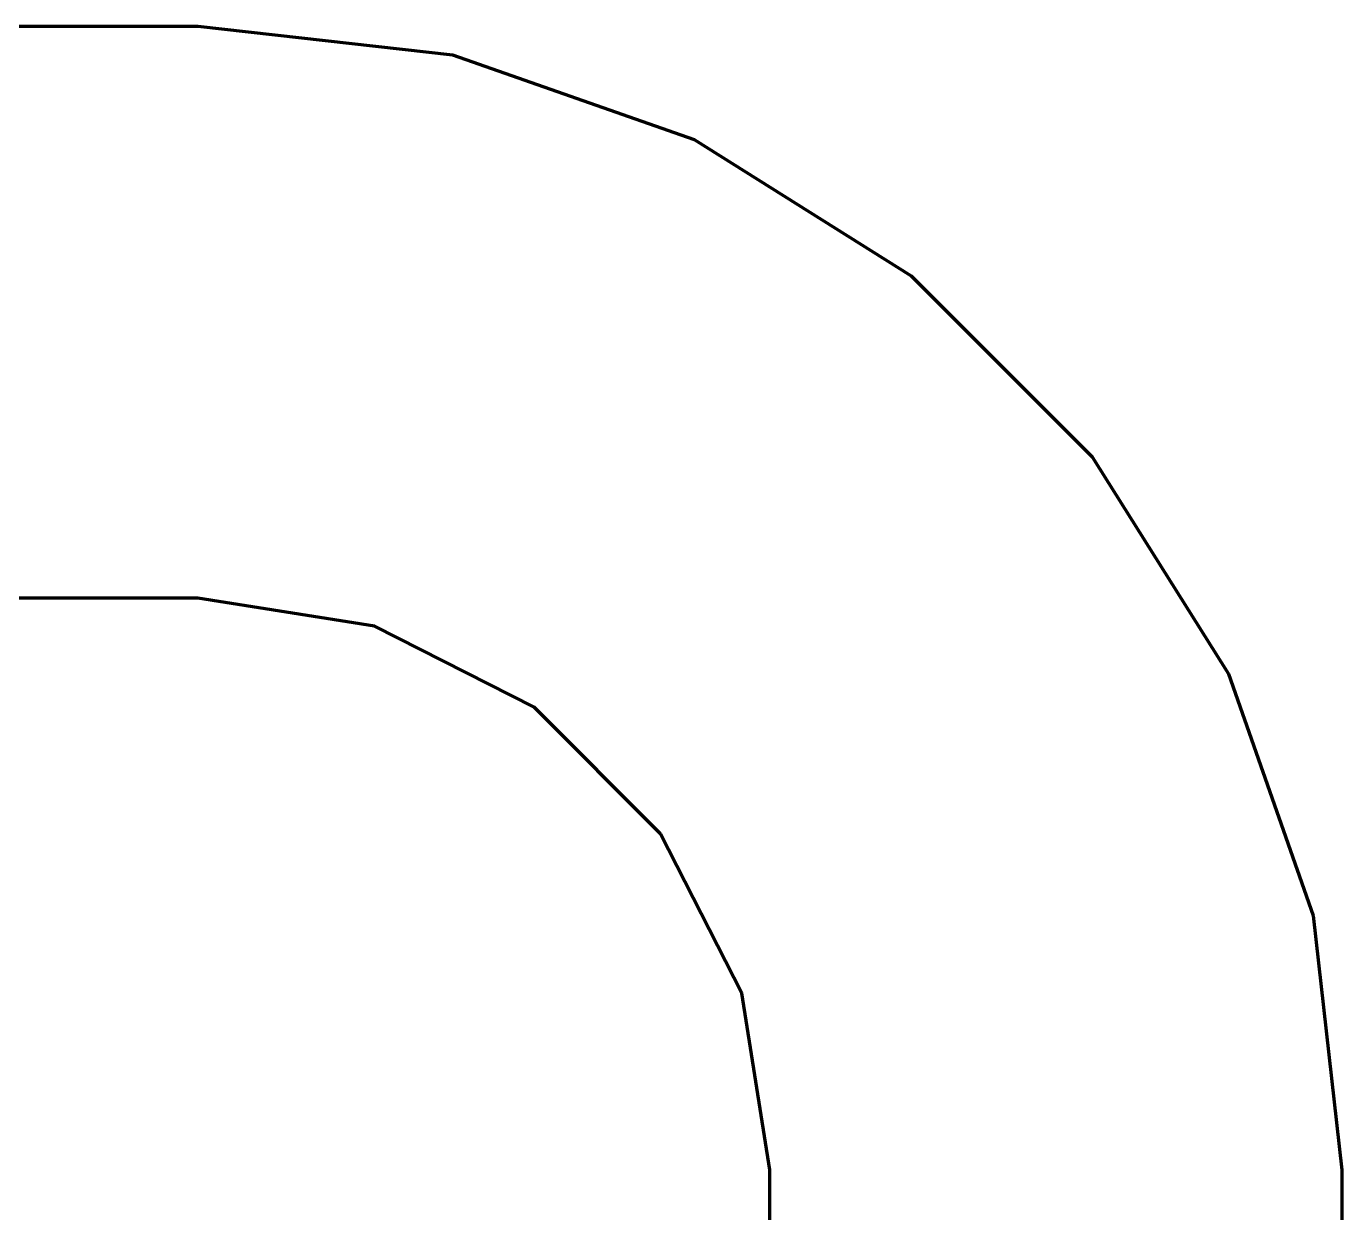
# Model space of a CAD drawing. Header units: millimetres. Extents: x 0 to 420, y 0 to 297.
# Drawn here: x 271.175 to 271.75, y 256.481 to 257 of the extents above; entities that cross this region are included whole.
import ezdxf

# ---------------------------------------------------------------- set-up
doc = ezdxf.new("R2010")
doc.units = ezdxf.units.MM
doc.linetypes.add('DASHED', pattern=[1.524, 1.27, -0.254])

msp = doc.modelspace()

# ---------------------------------------------------------------- linework, layer by layer
at = {"color": 1, "lineweight": 70}
for p, q in [((267.65, 257), (271.25, 257)), ((271.25, 257), (271.36126, 256.98746)), ((271.36126, 256.98746), (271.46694, 256.95048)), ((271.46694, 256.95048), (271.56174, 256.89092)), ((271.56174, 256.89092), (271.64092, 256.81174)), ((271.64092, 256.81174), (271.70048, 256.71694)), ((271.25, 256.75), (267.65, 256.75)), ((271.32725, 256.73776), (271.25, 256.75)), ((271.39695, 256.70225), (271.32725, 256.73776)), ((271.70048, 256.71694), (271.73746, 256.61126)), ((271.45225, 256.64695), (271.39695, 256.70225)), ((271.48776, 256.57725), (271.45225, 256.64695)), ((271.73746, 256.61126), (271.75, 256.5)), ((271.5, 256.5), (271.48776, 256.57725)), ((271.5, 249.2), (271.5, 256.5)), ((271.75, 256.5), (271.75, 249.2))]:
    msp.add_line(p, q, dxfattribs=at)
at = {"color": 5, "linetype": 'DASHED', "lineweight": 35}
for p, q in [((271.25, 257), (267.65, 257)), ((271.25, 257), (269.95, 257)), ((269.95, 257), (271.25, 257)), ((271.25, 257), (269.95, 257)), ((269.95, 257), (271.25, 257)), ((271.25, 257), (269.95, 257)), ((269.95, 257), (271.25, 257)), ((271.25, 257), (269.95, 257)), ((269.95, 257), (271.25, 257)), ((271.25, 257), (269.95, 257)), ((269.95, 257), (271.25, 257)), ((271.25, 257), (269.95, 257)), ((269.95, 257), (271.25, 257)), ((271.25, 257), (269.95, 257)), ((269.95, 257), (271.25, 257)), ((271.25, 257), (269.95, 257)), ((269.95, 257), (271.25, 257)), ((271.25, 257), (269.95, 257)), ((269.95, 257), (271.25, 257)), ((271.25, 257), (269.95, 257)), ((269.95, 257), (271.25, 257)), ((271.25, 257), (269.95, 257)), ((269.95, 257), (271.25, 257)), ((271.25, 257), (269.95, 257)), ((269.95, 257), (271.25, 257)), ((271.25, 257), (269.95, 257)), ((269.95, 257), (271.25, 257)), ((271.25, 257), (269.95, 257)), ((269.95, 257), (271.25, 257)), ((271.25, 257), (269.95, 257)), ((269.95, 257), (271.25, 257)), ((271.25, 257), (269.95, 257)), ((269.95, 257), (271.25, 257)), ((271.25, 257), (269.95, 257)), ((269.95, 257), (271.25, 257)), ((271.36126, 256.98746), (271.25, 257)), ((271.25, 257), (271.36126, 256.98746)), ((271.36126, 256.98746), (271.25, 257)), ((271.25, 257), (271.36126, 256.98746)), ((271.36126, 256.98746), (271.25, 257)), ((271.25, 257), (271.36126, 256.98746)), ((271.36126, 256.98746), (271.25, 257)), ((271.25, 257), (271.36126, 256.98746)), ((271.36126, 256.98746), (271.25, 257)), ((271.25, 257), (271.36126, 256.98746)), ((271.36126, 256.98746), (271.25, 257)), ((271.25, 257), (271.36126, 256.98746)), ((271.36126, 256.98746), (271.25, 257)), ((271.25, 257), (271.36126, 256.98746)), ((271.36126, 256.98746), (271.25, 257)), ((271.25, 257), (271.36126, 256.98746)), ((271.36126, 256.98746), (271.25, 257)), ((271.25, 257), (271.36126, 256.98746)), ((271.36126, 256.98746), (271.25, 257)), ((271.25, 257), (271.36126, 256.98746)), ((271.36126, 256.98746), (271.25, 257)), ((271.25, 257), (271.36126, 256.98746)), ((271.36126, 256.98746), (271.25, 257)), ((271.25, 257), (271.36126, 256.98746)), ((271.36126, 256.98746), (271.25, 257)), ((271.25, 257), (271.36126, 256.98746)), ((271.36126, 256.98746), (271.25, 257)), ((271.25, 257), (271.36126, 256.98746)), ((271.36126, 256.98746), (271.25, 257)), ((271.25, 257), (271.36126, 256.98746)), ((271.36126, 256.98746), (271.25, 257)), ((271.25, 257), (271.36126, 256.98746)), ((271.36126, 256.98746), (271.25, 257)), ((271.36126, 256.98746), (271.25, 257)), ((271.25, 257), (271.36126, 256.98746)), ((271.46694, 256.95048), (271.36126, 256.98746)), ((271.36126, 256.98746), (271.46694, 256.95048)), ((271.46694, 256.95048), (271.36126, 256.98746)), ((271.36126, 256.98746), (271.46694, 256.95048)), ((271.46694, 256.95048), (271.36126, 256.98746)), ((271.36126, 256.98746), (271.46694, 256.95048)), ((271.46694, 256.95048), (271.36126, 256.98746)), ((271.36126, 256.98746), (271.46694, 256.95048)), ((271.46694, 256.95048), (271.36126, 256.98746)), ((271.36126, 256.98746), (271.46694, 256.95048)), ((271.46694, 256.95048), (271.36126, 256.98746)), ((271.36126, 256.98746), (271.46694, 256.95048)), ((271.46694, 256.95048), (271.36126, 256.98746)), ((271.36126, 256.98746), (271.46694, 256.95048)), ((271.46694, 256.95048), (271.36126, 256.98746)), ((271.36126, 256.98746), (271.46694, 256.95048)), ((271.46694, 256.95048), (271.36126, 256.98746)), ((271.36126, 256.98746), (271.46694, 256.95048)), ((271.46694, 256.95048), (271.36126, 256.98746)), ((271.36126, 256.98746), (271.46694, 256.95048)), ((271.46694, 256.95048), (271.36126, 256.98746)), ((271.36126, 256.98746), (271.46694, 256.95048)), ((271.46694, 256.95048), (271.36126, 256.98746)), ((271.36126, 256.98746), (271.46694, 256.95048)), ((271.46694, 256.95048), (271.36126, 256.98746)), ((271.36126, 256.98746), (271.46694, 256.95048)), ((271.46694, 256.95048), (271.36126, 256.98746)), ((271.36126, 256.98746), (271.46694, 256.95048)), ((271.46694, 256.95048), (271.36126, 256.98746)), ((271.36126, 256.98746), (271.46694, 256.95048)), ((271.46694, 256.95048), (271.36126, 256.98746)), ((271.36126, 256.98746), (271.46694, 256.95048)), ((271.46694, 256.95048), (271.36126, 256.98746)), ((271.46694, 256.95048), (271.36126, 256.98746)), ((271.36126, 256.98746), (271.46694, 256.95048)), ((271.56174, 256.89092), (271.46694, 256.95048)), ((271.46694, 256.95048), (271.56174, 256.89092)), ((271.56174, 256.89092), (271.46694, 256.95048)), ((271.46694, 256.95048), (271.56174, 256.89092)), ((271.56174, 256.89092), (271.46694, 256.95048)), ((271.46694, 256.95048), (271.56174, 256.89092)), ((271.56174, 256.89092), (271.46694, 256.95048)), ((271.46694, 256.95048), (271.56174, 256.89092)), ((271.56174, 256.89092), (271.46694, 256.95048)), ((271.46694, 256.95048), (271.56174, 256.89092)), ((271.56174, 256.89092), (271.46694, 256.95048)), ((271.46694, 256.95048), (271.56174, 256.89092)), ((271.56174, 256.89092), (271.46694, 256.95048)), ((271.46694, 256.95048), (271.56174, 256.89092)), ((271.56174, 256.89092), (271.46694, 256.95048)), ((271.46694, 256.95048), (271.56174, 256.89092)), ((271.56174, 256.89092), (271.46694, 256.95048)), ((271.46694, 256.95048), (271.56174, 256.89092)), ((271.56174, 256.89092), (271.46694, 256.95048)), ((271.46694, 256.95048), (271.56174, 256.89092)), ((271.56174, 256.89092), (271.46694, 256.95048)), ((271.46694, 256.95048), (271.56174, 256.89092)), ((271.56174, 256.89092), (271.46694, 256.95048)), ((271.46694, 256.95048), (271.56174, 256.89092)), ((271.56174, 256.89092), (271.46694, 256.95048)), ((271.46694, 256.95048), (271.56174, 256.89092)), ((271.56174, 256.89092), (271.46694, 256.95048)), ((271.46694, 256.95048), (271.56174, 256.89092)), ((271.56174, 256.89092), (271.46694, 256.95048)), ((271.46694, 256.95048), (271.56174, 256.89092)), ((271.56174, 256.89092), (271.46694, 256.95048)), ((271.46694, 256.95048), (271.56174, 256.89092)), ((271.56174, 256.89092), (271.46694, 256.95048)), ((271.56174, 256.89092), (271.46694, 256.95048)), ((271.46694, 256.95048), (271.56174, 256.89092)), ((271.64092, 256.81174), (271.56174, 256.89092)), ((271.56174, 256.89092), (271.64092, 256.81174)), ((271.64092, 256.81174), (271.56174, 256.89092)), ((271.56174, 256.89092), (271.64092, 256.81174)), ((271.64092, 256.81174), (271.56174, 256.89092)), ((271.56174, 256.89092), (271.64092, 256.81174)), ((271.64092, 256.81174), (271.56174, 256.89092)), ((271.56174, 256.89092), (271.64092, 256.81174)), ((271.64092, 256.81174), (271.56174, 256.89092)), ((271.56174, 256.89092), (271.64092, 256.81174)), ((271.64092, 256.81174), (271.56174, 256.89092)), ((271.56174, 256.89092), (271.64092, 256.81174)), ((271.64092, 256.81174), (271.56174, 256.89092)), ((271.56174, 256.89092), (271.64092, 256.81174)), ((271.64092, 256.81174), (271.56174, 256.89092)), ((271.56174, 256.89092), (271.64092, 256.81174)), ((271.64092, 256.81174), (271.56174, 256.89092)), ((271.56174, 256.89092), (271.64092, 256.81174)), ((271.64092, 256.81174), (271.56174, 256.89092)), ((271.56174, 256.89092), (271.64092, 256.81174)), ((271.64092, 256.81174), (271.56174, 256.89092)), ((271.56174, 256.89092), (271.64092, 256.81174)), ((271.64092, 256.81174), (271.56174, 256.89092)), ((271.56174, 256.89092), (271.64092, 256.81174)), ((271.64092, 256.81174), (271.56174, 256.89092)), ((271.56174, 256.89092), (271.64092, 256.81174)), ((271.64092, 256.81174), (271.56174, 256.89092)), ((271.56174, 256.89092), (271.64092, 256.81174)), ((271.64092, 256.81174), (271.56174, 256.89092)), ((271.56174, 256.89092), (271.64092, 256.81174)), ((271.64092, 256.81174), (271.56174, 256.89092)), ((271.56174, 256.89092), (271.64092, 256.81174)), ((271.64092, 256.81174), (271.56174, 256.89092)), ((271.64092, 256.81174), (271.56174, 256.89092)), ((271.56174, 256.89092), (271.64092, 256.81174)), ((271.70048, 256.71694), (271.64092, 256.81174)), ((271.64092, 256.81174), (271.70048, 256.71694)), ((271.70048, 256.71694), (271.64092, 256.81174)), ((271.64092, 256.81174), (271.70048, 256.71694)), ((271.70048, 256.71694), (271.64092, 256.81174)), ((271.64092, 256.81174), (271.70048, 256.71694)), ((271.70048, 256.71694), (271.64092, 256.81174)), ((271.64092, 256.81174), (271.70048, 256.71694)), ((271.70048, 256.71694), (271.64092, 256.81174)), ((271.64092, 256.81174), (271.70048, 256.71694)), ((271.70048, 256.71694), (271.64092, 256.81174)), ((271.64092, 256.81174), (271.70048, 256.71694)), ((271.70048, 256.71694), (271.64092, 256.81174)), ((271.64092, 256.81174), (271.70048, 256.71694)), ((271.70048, 256.71694), (271.64092, 256.81174)), ((271.64092, 256.81174), (271.70048, 256.71694)), ((271.70048, 256.71694), (271.64092, 256.81174)), ((271.64092, 256.81174), (271.70048, 256.71694)), ((271.70048, 256.71694), (271.64092, 256.81174)), ((271.64092, 256.81174), (271.70048, 256.71694)), ((271.70048, 256.71694), (271.64092, 256.81174)), ((271.64092, 256.81174), (271.70048, 256.71694)), ((271.70048, 256.71694), (271.64092, 256.81174)), ((271.64092, 256.81174), (271.70048, 256.71694)), ((271.70048, 256.71694), (271.64092, 256.81174)), ((271.64092, 256.81174), (271.70048, 256.71694)), ((271.70048, 256.71694), (271.64092, 256.81174)), ((271.64092, 256.81174), (271.70048, 256.71694)), ((271.70048, 256.71694), (271.64092, 256.81174)), ((271.64092, 256.81174), (271.70048, 256.71694)), ((271.70048, 256.71694), (271.64092, 256.81174)), ((271.64092, 256.81174), (271.70048, 256.71694)), ((271.70048, 256.71694), (271.64092, 256.81174)), ((271.70048, 256.71694), (271.64092, 256.81174)), ((271.64092, 256.81174), (271.70048, 256.71694)), ((271.25, 256.75), (267.65, 256.75)), ((269.95, 256.75), (271.25, 256.75)), ((271.25, 256.75), (269.95, 256.75)), ((269.95, 256.75), (271.25, 256.75)), ((271.25, 256.75), (269.95, 256.75)), ((269.95, 256.75), (271.25, 256.75)), ((271.25, 256.75), (269.95, 256.75)), ((269.95, 256.75), (271.25, 256.75)), ((271.25, 256.75), (269.95, 256.75)), ((269.95, 256.75), (271.25, 256.75)), ((271.25, 256.75), (269.95, 256.75)), ((269.95, 256.75), (271.25, 256.75)), ((271.25, 256.75), (269.95, 256.75)), ((269.95, 256.75), (271.25, 256.75)), ((271.25, 256.75), (269.95, 256.75)), ((269.95, 256.75), (271.25, 256.75)), ((271.25, 256.75), (269.95, 256.75)), ((269.95, 256.75), (271.25, 256.75)), ((271.25, 256.75), (269.95, 256.75)), ((269.95, 256.75), (271.25, 256.75)), ((271.25, 256.75), (269.95, 256.75)), ((269.95, 256.75), (271.25, 256.75)), ((271.25, 256.75), (269.95, 256.75)), ((269.95, 256.75), (271.25, 256.75)), ((271.25, 256.75), (269.95, 256.75)), ((269.95, 256.75), (271.25, 256.75)), ((271.25, 256.75), (269.95, 256.75)), ((269.95, 256.75), (271.25, 256.75)), ((271.25, 256.75), (269.95, 256.75)), ((269.95, 256.75), (271.25, 256.75)), ((271.25, 256.75), (269.95, 256.75)), ((269.95, 256.75), (271.25, 256.75)), ((271.25, 256.75), (269.95, 256.75)), ((269.95, 256.75), (271.25, 256.75)), ((271.25, 256.75), (269.95, 256.75)), ((271.25, 256.75), (271.32725, 256.73776)), ((271.32725, 256.73776), (271.25, 256.75)), ((271.25, 256.75), (271.32725, 256.73776)), ((271.32725, 256.73776), (271.25, 256.75)), ((271.25, 256.75), (271.32725, 256.73776)), ((271.32725, 256.73776), (271.25, 256.75)), ((271.25, 256.75), (271.32725, 256.73776)), ((271.32725, 256.73776), (271.25, 256.75)), ((271.25, 256.75), (271.32725, 256.73776)), ((271.32725, 256.73776), (271.25, 256.75)), ((271.25, 256.75), (271.32725, 256.73776)), ((271.32725, 256.73776), (271.25, 256.75)), ((271.25, 256.75), (271.32725, 256.73776)), ((271.32725, 256.73776), (271.25, 256.75)), ((271.25, 256.75), (271.32725, 256.73776)), ((271.32725, 256.73776), (271.25, 256.75)), ((271.25, 256.75), (271.32725, 256.73776)), ((271.32725, 256.73776), (271.25, 256.75)), ((271.25, 256.75), (271.32725, 256.73776)), ((271.32725, 256.73776), (271.25, 256.75)), ((271.25, 256.75), (271.32725, 256.73776)), ((271.32725, 256.73776), (271.25, 256.75)), ((271.25, 256.75), (271.32725, 256.73776)), ((271.32725, 256.73776), (271.25, 256.75)), ((271.25, 256.75), (271.32725, 256.73776)), ((271.32725, 256.73776), (271.25, 256.75)), ((271.25, 256.75), (271.32725, 256.73776)), ((271.32725, 256.73776), (271.25, 256.75)), ((271.25, 256.75), (271.32725, 256.73776)), ((271.32725, 256.73776), (271.25, 256.75)), ((271.25, 256.75), (271.32725, 256.73776)), ((271.32725, 256.73776), (271.25, 256.75)), ((271.32725, 256.73776), (271.25, 256.75)), ((271.25, 256.75), (271.32725, 256.73776)), ((271.32725, 256.73776), (271.25, 256.75)), ((271.32725, 256.73776), (271.39695, 256.70225)), ((271.39695, 256.70225), (271.32725, 256.73776)), ((271.32725, 256.73776), (271.39695, 256.70225)), ((271.39695, 256.70225), (271.32725, 256.73776)), ((271.32725, 256.73776), (271.39695, 256.70225)), ((271.39695, 256.70225), (271.32725, 256.73776)), ((271.32725, 256.73776), (271.39695, 256.70225)), ((271.39695, 256.70225), (271.32725, 256.73776)), ((271.32725, 256.73776), (271.39695, 256.70225)), ((271.39695, 256.70225), (271.32725, 256.73776)), ((271.32725, 256.73776), (271.39695, 256.70225)), ((271.39695, 256.70225), (271.32725, 256.73776)), ((271.32725, 256.73776), (271.39695, 256.70225)), ((271.39695, 256.70225), (271.32725, 256.73776)), ((271.32725, 256.73776), (271.39695, 256.70225)), ((271.39695, 256.70225), (271.32725, 256.73776)), ((271.32725, 256.73776), (271.39695, 256.70225)), ((271.39695, 256.70225), (271.32725, 256.73776)), ((271.32725, 256.73776), (271.39695, 256.70225)), ((271.39695, 256.70225), (271.32725, 256.73776)), ((271.32725, 256.73776), (271.39695, 256.70225)), ((271.39695, 256.70225), (271.32725, 256.73776)), ((271.32725, 256.73776), (271.39695, 256.70225)), ((271.39695, 256.70225), (271.32725, 256.73776)), ((271.32725, 256.73776), (271.39695, 256.70225)), ((271.39695, 256.70225), (271.32725, 256.73776)), ((271.32725, 256.73776), (271.39695, 256.70225)), ((271.39695, 256.70225), (271.32725, 256.73776)), ((271.32725, 256.73776), (271.39695, 256.70225)), ((271.39695, 256.70225), (271.32725, 256.73776)), ((271.32725, 256.73776), (271.39695, 256.70225)), ((271.39695, 256.70225), (271.32725, 256.73776)), ((271.39695, 256.70225), (271.32725, 256.73776)), ((271.32725, 256.73776), (271.39695, 256.70225)), ((271.39695, 256.70225), (271.32725, 256.73776)), ((271.73746, 256.61126), (271.70048, 256.71694)), ((271.70048, 256.71694), (271.73746, 256.61126)), ((271.73746, 256.61126), (271.70048, 256.71694)), ((271.70048, 256.71694), (271.73746, 256.61126)), ((271.73746, 256.61126), (271.70048, 256.71694)), ((271.70048, 256.71694), (271.73746, 256.61126)), ((271.73746, 256.61126), (271.70048, 256.71694)), ((271.70048, 256.71694), (271.73746, 256.61126)), ((271.73746, 256.61126), (271.70048, 256.71694)), ((271.70048, 256.71694), (271.73746, 256.61126)), ((271.73746, 256.61126), (271.70048, 256.71694)), ((271.70048, 256.71694), (271.73746, 256.61126)), ((271.73746, 256.61126), (271.70048, 256.71694)), ((271.70048, 256.71694), (271.73746, 256.61126)), ((271.73746, 256.61126), (271.70048, 256.71694)), ((271.70048, 256.71694), (271.73746, 256.61126)), ((271.73746, 256.61126), (271.70048, 256.71694)), ((271.70048, 256.71694), (271.73746, 256.61126)), ((271.73746, 256.61126), (271.70048, 256.71694)), ((271.70048, 256.71694), (271.73746, 256.61126)), ((271.73746, 256.61126), (271.70048, 256.71694)), ((271.70048, 256.71694), (271.73746, 256.61126)), ((271.73746, 256.61126), (271.70048, 256.71694)), ((271.70048, 256.71694), (271.73746, 256.61126)), ((271.73746, 256.61126), (271.70048, 256.71694)), ((271.70048, 256.71694), (271.73746, 256.61126)), ((271.73746, 256.61126), (271.70048, 256.71694)), ((271.70048, 256.71694), (271.73746, 256.61126)), ((271.73746, 256.61126), (271.70048, 256.71694)), ((271.70048, 256.71694), (271.73746, 256.61126)), ((271.73746, 256.61126), (271.70048, 256.71694)), ((271.70048, 256.71694), (271.73746, 256.61126)), ((271.73746, 256.61126), (271.70048, 256.71694)), ((271.73746, 256.61126), (271.70048, 256.71694)), ((271.70048, 256.71694), (271.73746, 256.61126)), ((271.39695, 256.70225), (271.45225, 256.64695)), ((271.45225, 256.64695), (271.39695, 256.70225)), ((271.39695, 256.70225), (271.45225, 256.64695)), ((271.45225, 256.64695), (271.39695, 256.70225)), ((271.39695, 256.70225), (271.45225, 256.64695)), ((271.45225, 256.64695), (271.39695, 256.70225)), ((271.39695, 256.70225), (271.45225, 256.64695)), ((271.45225, 256.64695), (271.39695, 256.70225)), ((271.39695, 256.70225), (271.45225, 256.64695)), ((271.45225, 256.64695), (271.39695, 256.70225)), ((271.39695, 256.70225), (271.45225, 256.64695)), ((271.45225, 256.64695), (271.39695, 256.70225)), ((271.39695, 256.70225), (271.45225, 256.64695)), ((271.45225, 256.64695), (271.39695, 256.70225)), ((271.39695, 256.70225), (271.45225, 256.64695)), ((271.45225, 256.64695), (271.39695, 256.70225)), ((271.39695, 256.70225), (271.45225, 256.64695)), ((271.45225, 256.64695), (271.39695, 256.70225)), ((271.39695, 256.70225), (271.45225, 256.64695)), ((271.45225, 256.64695), (271.39695, 256.70225)), ((271.39695, 256.70225), (271.45225, 256.64695)), ((271.45225, 256.64695), (271.39695, 256.70225)), ((271.39695, 256.70225), (271.45225, 256.64695)), ((271.45225, 256.64695), (271.39695, 256.70225)), ((271.39695, 256.70225), (271.45225, 256.64695)), ((271.45225, 256.64695), (271.39695, 256.70225)), ((271.39695, 256.70225), (271.45225, 256.64695)), ((271.45225, 256.64695), (271.39695, 256.70225)), ((271.39695, 256.70225), (271.45225, 256.64695)), ((271.45225, 256.64695), (271.39695, 256.70225)), ((271.39695, 256.70225), (271.45225, 256.64695)), ((271.45225, 256.64695), (271.39695, 256.70225)), ((271.45225, 256.64695), (271.39695, 256.70225)), ((271.39695, 256.70225), (271.45225, 256.64695)), ((271.45225, 256.64695), (271.39695, 256.70225)), ((271.45225, 256.64695), (271.48776, 256.57725)), ((271.48776, 256.57725), (271.45225, 256.64695)), ((271.45225, 256.64695), (271.48776, 256.57725)), ((271.48776, 256.57725), (271.45225, 256.64695)), ((271.45225, 256.64695), (271.48776, 256.57725)), ((271.48776, 256.57725), (271.45225, 256.64695)), ((271.45225, 256.64695), (271.48776, 256.57725)), ((271.48776, 256.57725), (271.45225, 256.64695)), ((271.45225, 256.64695), (271.48776, 256.57725)), ((271.48776, 256.57725), (271.45225, 256.64695)), ((271.45225, 256.64695), (271.48776, 256.57725)), ((271.48776, 256.57725), (271.45225, 256.64695)), ((271.45225, 256.64695), (271.48776, 256.57725)), ((271.48776, 256.57725), (271.45225, 256.64695)), ((271.45225, 256.64695), (271.48776, 256.57725)), ((271.48776, 256.57725), (271.45225, 256.64695)), ((271.45225, 256.64695), (271.48776, 256.57725)), ((271.48776, 256.57725), (271.45225, 256.64695)), ((271.45225, 256.64695), (271.48776, 256.57725)), ((271.48776, 256.57725), (271.45225, 256.64695)), ((271.45225, 256.64695), (271.48776, 256.57725)), ((271.48776, 256.57725), (271.45225, 256.64695)), ((271.45225, 256.64695), (271.48776, 256.57725)), ((271.48776, 256.57725), (271.45225, 256.64695)), ((271.45225, 256.64695), (271.48776, 256.57725)), ((271.48776, 256.57725), (271.45225, 256.64695)), ((271.45225, 256.64695), (271.48776, 256.57725)), ((271.48776, 256.57725), (271.45225, 256.64695)), ((271.45225, 256.64695), (271.48776, 256.57725)), ((271.48776, 256.57725), (271.45225, 256.64695)), ((271.45225, 256.64695), (271.48776, 256.57725)), ((271.48776, 256.57725), (271.45225, 256.64695)), ((271.48776, 256.57725), (271.45225, 256.64695)), ((271.45225, 256.64695), (271.48776, 256.57725)), ((271.48776, 256.57725), (271.45225, 256.64695)), ((271.75, 256.5), (271.73746, 256.61126)), ((271.73746, 256.61126), (271.75, 256.5)), ((271.75, 256.5), (271.73746, 256.61126)), ((271.73746, 256.61126), (271.75, 256.5)), ((271.75, 256.5), (271.73746, 256.61126)), ((271.73746, 256.61126), (271.75, 256.5)), ((271.75, 256.5), (271.73746, 256.61126)), ((271.73746, 256.61126), (271.75, 256.5)), ((271.75, 256.5), (271.73746, 256.61126)), ((271.73746, 256.61126), (271.75, 256.5)), ((271.75, 256.5), (271.73746, 256.61126)), ((271.73746, 256.61126), (271.75, 256.5)), ((271.75, 256.5), (271.73746, 256.61126)), ((271.73746, 256.61126), (271.75, 256.5)), ((271.75, 256.5), (271.73746, 256.61126)), ((271.73746, 256.61126), (271.75, 256.5)), ((271.75, 256.5), (271.73746, 256.61126)), ((271.73746, 256.61126), (271.75, 256.5)), ((271.75, 256.5), (271.73746, 256.61126)), ((271.73746, 256.61126), (271.75, 256.5)), ((271.75, 256.5), (271.73746, 256.61126)), ((271.73746, 256.61126), (271.75, 256.5)), ((271.75, 256.5), (271.73746, 256.61126)), ((271.73746, 256.61126), (271.75, 256.5)), ((271.75, 256.5), (271.73746, 256.61126)), ((271.73746, 256.61126), (271.75, 256.5)), ((271.75, 256.5), (271.73746, 256.61126)), ((271.73746, 256.61126), (271.75, 256.5)), ((271.75, 256.5), (271.73746, 256.61126)), ((271.73746, 256.61126), (271.75, 256.5)), ((271.75, 256.5), (271.73746, 256.61126)), ((271.73746, 256.61126), (271.75, 256.5)), ((271.75, 256.5), (271.73746, 256.61126)), ((271.75, 256.5), (271.73746, 256.61126)), ((271.73746, 256.61126), (271.75, 256.5)), ((271.48776, 256.57725), (271.5, 256.5)), ((271.5, 256.5), (271.48776, 256.57725)), ((271.48776, 256.57725), (271.5, 256.5)), ((271.5, 256.5), (271.48776, 256.57725)), ((271.48776, 256.57725), (271.5, 256.5)), ((271.5, 256.5), (271.48776, 256.57725)), ((271.48776, 256.57725), (271.5, 256.5)), ((271.5, 256.5), (271.48776, 256.57725)), ((271.48776, 256.57725), (271.5, 256.5)), ((271.5, 256.5), (271.48776, 256.57725)), ((271.48776, 256.57725), (271.5, 256.5)), ((271.5, 256.5), (271.48776, 256.57725)), ((271.48776, 256.57725), (271.5, 256.5)), ((271.5, 256.5), (271.48776, 256.57725)), ((271.48776, 256.57725), (271.5, 256.5)), ((271.5, 256.5), (271.48776, 256.57725)), ((271.48776, 256.57725), (271.5, 256.5)), ((271.5, 256.5), (271.48776, 256.57725)), ((271.48776, 256.57725), (271.5, 256.5)), ((271.5, 256.5), (271.48776, 256.57725)), ((271.48776, 256.57725), (271.5, 256.5)), ((271.5, 256.5), (271.48776, 256.57725)), ((271.48776, 256.57725), (271.5, 256.5)), ((271.5, 256.5), (271.48776, 256.57725)), ((271.48776, 256.57725), (271.5, 256.5)), ((271.5, 256.5), (271.48776, 256.57725)), ((271.48776, 256.57725), (271.5, 256.5)), ((271.5, 256.5), (271.48776, 256.57725)), ((271.48776, 256.57725), (271.5, 256.5)), ((271.5, 256.5), (271.48776, 256.57725)), ((271.48776, 256.57725), (271.5, 256.5)), ((271.5, 256.5), (271.48776, 256.57725)), ((271.5, 256.5), (271.48776, 256.57725)), ((271.48776, 256.57725), (271.5, 256.5)), ((271.5, 256.5), (271.48776, 256.57725)), ((271.5, 256.5), (271.5, 256.15)), ((271.5, 256.15), (271.5, 256.5)), ((271.5, 256.5), (271.5, 256.15)), ((271.5, 256.15), (271.5, 256.5)), ((271.5, 256.5), (271.5, 256.15)), ((271.5, 256.15), (271.5, 256.5)), ((271.5, 256.5), (271.5, 256.15)), ((271.5, 256.15), (271.5, 256.5)), ((271.5, 256.5), (271.5, 256.15)), ((271.5, 256.15), (271.5, 256.5)), ((271.5, 256.5), (271.5, 256.15)), ((271.5, 256.15), (271.5, 256.5)), ((271.5, 256.5), (271.5, 256.15)), ((271.5, 256.15), (271.5, 256.5)), ((271.5, 256.5), (271.5, 256.15)), ((271.5, 256.15), (271.5, 256.5)), ((271.5, 256.5), (271.5, 256.15)), ((271.5, 256.15), (271.5, 256.5)), ((271.5, 256.5), (271.5, 256.15)), ((271.5, 256.15), (271.5, 256.5)), ((271.5, 256.5), (271.5, 256.15)), ((271.5, 256.15), (271.5, 256.5)), ((271.5, 256.5), (271.5, 256.15)), ((271.5, 256.15), (271.5, 256.5)), ((271.5, 256.5), (271.5, 256.15)), ((271.5, 256.15), (271.5, 256.5)), ((271.5, 256.5), (271.5, 256.15)), ((271.5, 256.15), (271.5, 256.5)), ((271.5, 256.5), (271.5, 256.15)), ((271.5, 256.15), (271.5, 256.5)), ((271.5, 256.5), (271.5, 256.15)), ((271.5, 256.15), (271.5, 256.5)), ((271.5, 256.5), (271.5, 256.15)), ((271.5, 256.15), (271.5, 256.5)), ((271.5, 249.2), (271.5, 256.5)), ((271.75, 256.15), (271.75, 256.5)), ((271.75, 256.5), (271.75, 256.15)), ((271.75, 256.15), (271.75, 256.5)), ((271.75, 256.5), (271.75, 256.15)), ((271.75, 256.15), (271.75, 256.5)), ((271.75, 256.5), (271.75, 256.15)), ((271.75, 256.15), (271.75, 256.5)), ((271.75, 256.5), (271.75, 256.15)), ((271.75, 256.15), (271.75, 256.5)), ((271.75, 256.5), (271.75, 256.15)), ((271.75, 256.15), (271.75, 256.5)), ((271.75, 256.5), (271.75, 256.15)), ((271.75, 256.15), (271.75, 256.5)), ((271.75, 256.5), (271.75, 256.15)), ((271.75, 256.15), (271.75, 256.5)), ((271.75, 256.5), (271.75, 256.15)), ((271.75, 256.15), (271.75, 256.5)), ((271.75, 256.5), (271.75, 256.15)), ((271.75, 256.15), (271.75, 256.5)), ((271.75, 256.5), (271.75, 256.15)), ((271.75, 256.15), (271.75, 256.5)), ((271.75, 256.5), (271.75, 256.15)), ((271.75, 256.15), (271.75, 256.5)), ((271.75, 256.5), (271.75, 256.15)), ((271.75, 256.15), (271.75, 256.5)), ((271.75, 256.5), (271.75, 256.15)), ((271.75, 256.15), (271.75, 256.5)), ((271.75, 256.5), (271.75, 256.15)), ((271.75, 256.15), (271.75, 256.5)), ((271.75, 256.5), (271.75, 256.15)), ((271.75, 256.15), (271.75, 256.5)), ((271.75, 256.5), (271.75, 256.15)), ((271.75, 249.2), (271.75, 256.5)), ((271.75, 256.5), (271.75, 256.15)), ((271.75, 256.15), (271.75, 256.5))]:
    msp.add_line(p, q, dxfattribs=at)

doc.saveas('drawing.dxf')
